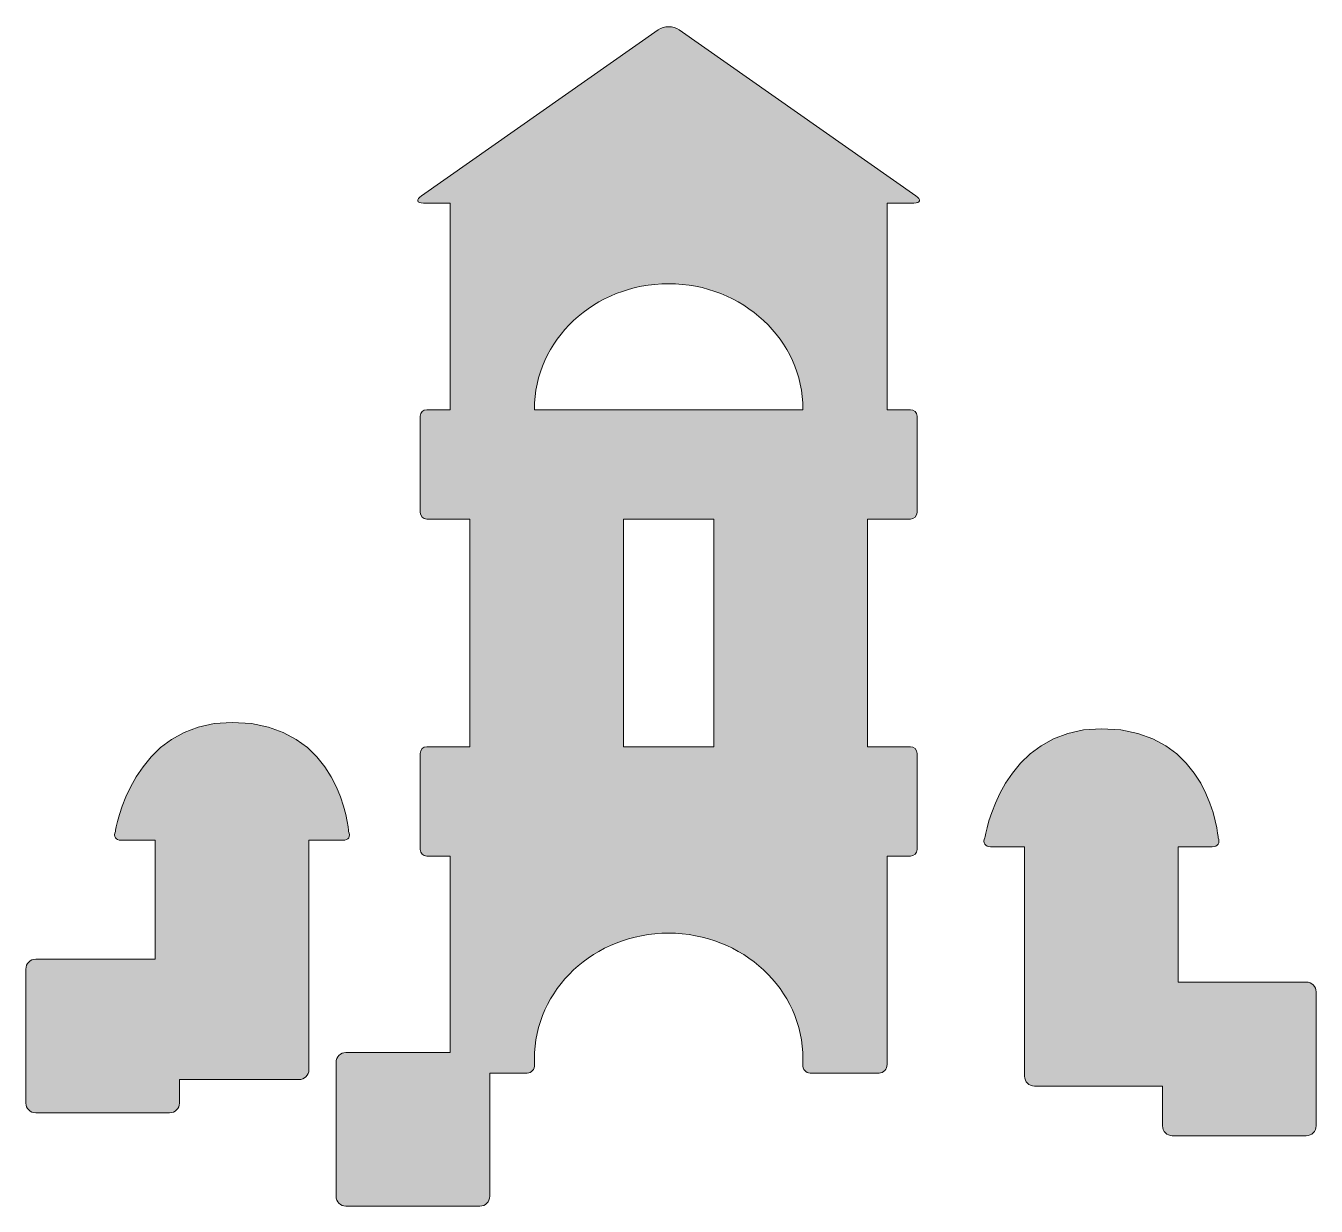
# Model space of a CAD drawing. Header units: inches. Extents: x 0 to 102, y 0 to 93.
import ezdxf

# ---------------------------------------------------------------- set-up
doc = ezdxf.new("R2010")
doc.units = ezdxf.units.IN
doc.header["$MEASUREMENT"] = 0
doc.layers.add('Layer 1', color=7, linetype='Continuous')

msp = doc.modelspace()

# ---------------------------------------------------------------- hatches: boundary and pattern name
at = {"layer": 'Layer 1', "true_color": 0xbed63a}
h = msp.add_hatch(color=63, dxfattribs=at)
h.dxf.hatch_style = 2
edge = h.paths.add_edge_path()
edge.add_spline(control_points=[(70.07, 79.57), (70.07, 79.57), (51.44, 92.63), (51.44, 92.63), (50.99, 92.95), (50.24, 92.95), (49.79, 92.63), (49.79, 92.63), (31.16, 79.57), (31.16, 79.57), (30.7, 79.25), (30.77, 78.99), (31.31, 78.99), (31.31, 78.99), (33.42, 78.99), (33.42, 78.99), (33.41, 78.95), (33.41, 78.92), (33.41, 78.88), (33.41, 78.88), (33.41, 62.72), (33.41, 62.72), (33.41, 62.72), (31.58, 62.72), (31.58, 62.72), (31.29, 62.72), (31.06, 62.49), (31.06, 62.21), (31.06, 62.21), (31.06, 54.63), (31.06, 54.63), (31.06, 54.35), (31.29, 54.11), (31.58, 54.11), (31.58, 54.11), (34.97, 54.11), (34.97, 54.11), (34.97, 54.11), (34.97, 36.18), (34.97, 36.18), (34.97, 36.18), (31.58, 36.18), (31.58, 36.18), (31.29, 36.18), (31.06, 35.95), (31.06, 35.66), (31.06, 35.66), (31.06, 28.09), (31.06, 28.09), (31.06, 27.8), (31.29, 27.57), (31.58, 27.57), (31.58, 27.57), (33.41, 27.57), (33.41, 27.57), (33.41, 27.57), (33.41, 12.1), (33.41, 12.1), (33.41, 12.1), (25.21, 12.1), (25.21, 12.1), (24.78, 12.1), (24.43, 11.75), (24.43, 11.32), (24.43, 11.32), (24.43, 0.78), (24.43, 0.78), (24.43, 0.35), (24.78, 0), (25.21, 0), (25.21, 0), (35.76, 0), (35.76, 0), (36.18, 0), (36.53, 0.35), (36.53, 0.78), (36.53, 0.78), (36.53, 10.48), (36.53, 10.48), (36.53, 10.48), (39.47, 10.48), (39.47, 10.48), (39.82, 10.48), (40.08, 10.78), (40.05, 11.15), (40.05, 11.15), (40.04, 11.22), (40.04, 11.6), (40.04, 17.07), (44.77, 21.5), (50.61, 21.5), (56.45, 21.5), (61.19, 17.07), (61.19, 11.6), (61.19, 11.22), (61.18, 11.15), (61.18, 11.15), (61.15, 10.78), (61.41, 10.48), (61.76, 10.48), (61.76, 10.48), (67.18, 10.48), (67.18, 10.48), (67.53, 10.48), (67.82, 10.79), (67.82, 11.16), (67.82, 11.16), (67.82, 27.57), (67.82, 27.57), (67.82, 27.57), (69.65, 27.57), (69.65, 27.57), (69.94, 27.57), (70.17, 27.8), (70.17, 28.09), (70.17, 28.09), (70.17, 35.66), (70.17, 35.66), (70.17, 35.95), (69.94, 36.18), (69.65, 36.18), (69.65, 36.18), (66.26, 36.18), (66.26, 36.18), (66.26, 36.18), (66.26, 54.11), (66.26, 54.11), (66.26, 54.11), (69.65, 54.11), (69.65, 54.11), (69.94, 54.11), (70.17, 54.35), (70.17, 54.63), (70.17, 54.63), (70.17, 62.21), (70.17, 62.21), (70.17, 62.49), (69.94, 62.72), (69.65, 62.72), (69.65, 62.72), (67.82, 62.72), (67.82, 62.72), (67.82, 62.72), (67.82, 78.88), (67.82, 78.88), (67.82, 78.92), (67.82, 78.95), (67.81, 78.99), (67.81, 78.99), (69.91, 78.99), (69.91, 78.99), (70.45, 78.99), (70.53, 79.25), (70.07, 79.57)], knot_values=[0, 0, 0, 0, 1, 1, 1, 2, 2, 2, 3, 3, 3, 4, 4, 4, 5, 5, 5, 6, 6, 6, 7, 7, 7, 8, 8, 8, 9, 9, 9, 10, 10, 10, 11, 11, 11, 12, 12, 12, 13, 13, 13, 14, 14, 14, 15, 15, 15, 16, 16, 16, 17, 17, 17, 18, 18, 18, 19, 19, 19, 20, 20, 20, 21, 21, 21, 22, 22, 22, 23, 23, 23, 24, 24, 24, 25, 25, 25, 26, 26, 26, 27, 27, 27, 28, 28, 28, 29, 29, 29, 30, 30, 30, 31, 31, 31, 32, 32, 32, 33, 33, 33, 34, 34, 34, 35, 35, 35, 36, 36, 36, 37, 37, 37, 38, 38, 38, 39, 39, 39, 40, 40, 40, 41, 41, 41, 42, 42, 42, 43, 43, 43, 44, 44, 44, 45, 45, 45, 46, 46, 46, 47, 47, 47, 48, 48, 48, 49, 49, 49, 50, 50, 50, 51, 51, 51, 51], degree=3, periodic=1)
h.paths.add_polyline_path([(54.16, 36.18), (47.07, 36.18), (47.07, 54.11), (54.16, 54.11)])
edge = h.paths.add_edge_path()
edge.add_spline(control_points=[(61.19, 62.72), (61.19, 62.72), (40.04, 62.72), (40.04, 62.72), (40.04, 62.73), (40.04, 62.74), (40.04, 62.75), (40.04, 68.21), (44.77, 72.64), (50.61, 72.64), (56.45, 72.64), (61.19, 68.21), (61.19, 62.75), (61.19, 62.74), (61.19, 62.73), (61.19, 62.72)], knot_values=[0, 0, 0, 0, 1, 1, 1, 2, 2, 2, 3, 3, 3, 4, 4, 4, 5, 5, 5, 5], degree=3, periodic=1)
h = msp.add_hatch(color=63, dxfattribs=at)
h.dxf.hatch_style = 2
edge = h.paths.add_edge_path()
edge.add_spline(control_points=[(25.42, 29.51), (25.42, 29.51), (24.82, 38.1), (16.24, 38.1), (8.36, 38.1), (7.05, 29.51), (7.05, 29.51), (6.87, 29.12), (7.08, 28.81), (7.51, 28.81), (7.51, 28.81), (10.19, 28.81), (10.19, 28.81), (10.19, 28.81), (10.19, 19.45), (10.19, 19.45), (10.19, 19.45), (0.78, 19.45), (0.78, 19.45), (0.35, 19.45), (0, 19.1), (0, 18.67), (0, 18.67), (0, 8.12), (0, 8.12), (0, 7.7), (0.35, 7.35), (0.78, 7.35), (0.78, 7.35), (11.32, 7.35), (11.32, 7.35), (11.75, 7.35), (12.1, 7.7), (12.1, 8.12), (12.1, 8.12), (12.1, 9.97), (12.1, 9.97), (12.1, 9.97), (21.51, 9.97), (21.51, 9.97), (21.94, 9.97), (22.29, 10.32), (22.29, 10.74), (22.29, 10.74), (22.29, 28.81), (22.29, 28.81), (22.29, 28.81), (24.97, 28.81), (24.97, 28.81), (25.4, 28.81), (25.6, 29.12), (25.42, 29.51)], knot_values=[0, 0, 0, 0, 1, 1, 1, 2, 2, 2, 3, 3, 3, 4, 4, 4, 5, 5, 5, 6, 6, 6, 7, 7, 7, 8, 8, 8, 9, 9, 9, 10, 10, 10, 11, 11, 11, 12, 12, 12, 13, 13, 13, 14, 14, 14, 15, 15, 15, 16, 16, 16, 17, 17, 17, 17], degree=3, periodic=1)
h = msp.add_hatch(color=63, dxfattribs=at)
h.dxf.hatch_style = 2
edge = h.paths.add_edge_path()
edge.add_spline(control_points=[(100.82, 17.65), (100.82, 17.65), (90.74, 17.65), (90.74, 17.65), (90.74, 17.65), (90.74, 28.3), (90.74, 28.3), (90.74, 28.3), (93.42, 28.3), (93.42, 28.3), (93.85, 28.3), (94.05, 28.62), (93.88, 29.01), (93.88, 29.01), (93.28, 37.6), (84.69, 37.6), (76.82, 37.6), (75.51, 29.01), (75.51, 29.01), (75.33, 28.62), (75.53, 28.3), (75.96, 28.3), (75.96, 28.3), (78.64, 28.3), (78.64, 28.3), (78.64, 28.3), (78.64, 10.24), (78.64, 10.24), (78.64, 9.81), (78.99, 9.46), (79.42, 9.46), (79.42, 9.46), (89.5, 9.46), (89.5, 9.46), (89.5, 9.46), (89.5, 6.33), (89.5, 6.33), (89.5, 5.9), (89.85, 5.55), (90.27, 5.55), (90.27, 5.55), (100.82, 5.55), (100.82, 5.55), (101.25, 5.55), (101.6, 5.9), (101.6, 6.33), (101.6, 6.33), (101.6, 16.87), (101.6, 16.87), (101.6, 17.3), (101.25, 17.65), (100.82, 17.65)], knot_values=[0, 0, 0, 0, 1, 1, 1, 2, 2, 2, 3, 3, 3, 4, 4, 4, 5, 5, 5, 6, 6, 6, 7, 7, 7, 8, 8, 8, 9, 9, 9, 10, 10, 10, 11, 11, 11, 12, 12, 12, 13, 13, 13, 14, 14, 14, 15, 15, 15, 16, 16, 16, 17, 17, 17, 17], degree=3, periodic=1)

# ---------------------------------------------------------------- linework, layer by layer
at = {"layer": 'Layer 1', "lineweight": 0}
msp.add_lwpolyline([(54.16, 36.18), (47.07, 36.18), (47.07, 54.11), (54.16, 54.11), (54.16, 36.18)], dxfattribs=at)
for points, knots in [([(70.07, 79.57), (70.07, 79.57), (51.44, 92.63), (51.44, 92.63), (50.99, 92.95), (50.24, 92.95), (49.79, 92.63), (49.79, 92.63), (31.16, 79.57), (31.16, 79.57), (30.7, 79.25), (30.77, 78.99), (31.31, 78.99), (31.31, 78.99), (33.42, 78.99), (33.42, 78.99), (33.41, 78.95), (33.41, 78.92), (33.41, 78.88), (33.41, 78.88), (33.41, 62.72), (33.41, 62.72), (33.41, 62.72), (31.58, 62.72), (31.58, 62.72), (31.29, 62.72), (31.06, 62.49), (31.06, 62.21), (31.06, 62.21), (31.06, 54.63), (31.06, 54.63), (31.06, 54.35), (31.29, 54.11), (31.58, 54.11), (31.58, 54.11), (34.97, 54.11), (34.97, 54.11), (34.97, 54.11), (34.97, 36.18), (34.97, 36.18), (34.97, 36.18), (31.58, 36.18), (31.58, 36.18), (31.29, 36.18), (31.06, 35.95), (31.06, 35.66), (31.06, 35.66), (31.06, 28.09), (31.06, 28.09), (31.06, 27.8), (31.29, 27.57), (31.58, 27.57), (31.58, 27.57), (33.41, 27.57), (33.41, 27.57), (33.41, 27.57), (33.41, 12.1), (33.41, 12.1), (33.41, 12.1), (25.21, 12.1), (25.21, 12.1), (24.78, 12.1), (24.43, 11.75), (24.43, 11.32), (24.43, 11.32), (24.43, 0.78), (24.43, 0.78), (24.43, 0.35), (24.78, 0), (25.21, 0), (25.21, 0), (35.76, 0), (35.76, 0), (36.18, 0), (36.53, 0.35), (36.53, 0.78), (36.53, 0.78), (36.53, 10.48), (36.53, 10.48), (36.53, 10.48), (39.47, 10.48), (39.47, 10.48), (39.82, 10.48), (40.08, 10.78), (40.05, 11.15), (40.05, 11.15), (40.04, 11.22), (40.04, 11.6), (40.04, 17.07), (44.77, 21.5), (50.61, 21.5), (56.45, 21.5), (61.19, 17.07), (61.19, 11.6), (61.19, 11.22), (61.18, 11.15), (61.18, 11.15), (61.15, 10.78), (61.41, 10.48), (61.76, 10.48), (61.76, 10.48), (67.18, 10.48), (67.18, 10.48), (67.53, 10.48), (67.82, 10.79), (67.82, 11.16), (67.82, 11.16), (67.82, 27.57), (67.82, 27.57), (67.82, 27.57), (69.65, 27.57), (69.65, 27.57), (69.94, 27.57), (70.17, 27.8), (70.17, 28.09), (70.17, 28.09), (70.17, 35.66), (70.17, 35.66), (70.17, 35.95), (69.94, 36.18), (69.65, 36.18), (69.65, 36.18), (66.26, 36.18), (66.26, 36.18), (66.26, 36.18), (66.26, 54.11), (66.26, 54.11), (66.26, 54.11), (69.65, 54.11), (69.65, 54.11), (69.94, 54.11), (70.17, 54.35), (70.17, 54.63), (70.17, 54.63), (70.17, 62.21), (70.17, 62.21), (70.17, 62.49), (69.94, 62.72), (69.65, 62.72), (69.65, 62.72), (67.82, 62.72), (67.82, 62.72), (67.82, 62.72), (67.82, 78.88), (67.82, 78.88), (67.82, 78.92), (67.82, 78.95), (67.81, 78.99), (67.81, 78.99), (69.91, 78.99), (69.91, 78.99), (70.45, 78.99), (70.53, 79.25), (70.07, 79.57)], [0, 0, 0, 0, 1, 1, 1, 2, 2, 2, 3, 3, 3, 4, 4, 4, 5, 5, 5, 6, 6, 6, 7, 7, 7, 8, 8, 8, 9, 9, 9, 10, 10, 10, 11, 11, 11, 12, 12, 12, 13, 13, 13, 14, 14, 14, 15, 15, 15, 16, 16, 16, 17, 17, 17, 18, 18, 18, 19, 19, 19, 20, 20, 20, 21, 21, 21, 22, 22, 22, 23, 23, 23, 24, 24, 24, 25, 25, 25, 26, 26, 26, 27, 27, 27, 28, 28, 28, 29, 29, 29, 30, 30, 30, 31, 31, 31, 32, 32, 32, 33, 33, 33, 34, 34, 34, 35, 35, 35, 36, 36, 36, 37, 37, 37, 38, 38, 38, 39, 39, 39, 40, 40, 40, 41, 41, 41, 42, 42, 42, 43, 43, 43, 44, 44, 44, 45, 45, 45, 46, 46, 46, 47, 47, 47, 48, 48, 48, 49, 49, 49, 50, 50, 50, 51, 51, 51, 51]), ([(61.19, 62.72), (61.19, 62.72), (40.04, 62.72), (40.04, 62.72), (40.04, 62.73), (40.04, 62.74), (40.04, 62.75), (40.04, 68.21), (44.77, 72.64), (50.61, 72.64), (56.45, 72.64), (61.19, 68.21), (61.19, 62.75), (61.19, 62.74), (61.19, 62.73), (61.19, 62.72)], [0, 0, 0, 0, 1, 1, 1, 2, 2, 2, 3, 3, 3, 4, 4, 4, 5, 5, 5, 5]), ([(25.42, 29.51), (25.42, 29.51), (24.82, 38.1), (16.24, 38.1), (8.36, 38.1), (7.05, 29.51), (7.05, 29.51), (6.87, 29.12), (7.08, 28.81), (7.51, 28.81), (7.51, 28.81), (10.19, 28.81), (10.19, 28.81), (10.19, 28.81), (10.19, 19.45), (10.19, 19.45), (10.19, 19.45), (0.78, 19.45), (0.78, 19.45), (0.35, 19.45), (0, 19.1), (0, 18.67), (0, 18.67), (0, 8.12), (0, 8.12), (0, 7.7), (0.35, 7.35), (0.78, 7.35), (0.78, 7.35), (11.32, 7.35), (11.32, 7.35), (11.75, 7.35), (12.1, 7.7), (12.1, 8.12), (12.1, 8.12), (12.1, 9.97), (12.1, 9.97), (12.1, 9.97), (21.51, 9.97), (21.51, 9.97), (21.94, 9.97), (22.29, 10.32), (22.29, 10.74), (22.29, 10.74), (22.29, 28.81), (22.29, 28.81), (22.29, 28.81), (24.97, 28.81), (24.97, 28.81), (25.4, 28.81), (25.6, 29.12), (25.42, 29.51)], [0, 0, 0, 0, 1, 1, 1, 2, 2, 2, 3, 3, 3, 4, 4, 4, 5, 5, 5, 6, 6, 6, 7, 7, 7, 8, 8, 8, 9, 9, 9, 10, 10, 10, 11, 11, 11, 12, 12, 12, 13, 13, 13, 14, 14, 14, 15, 15, 15, 16, 16, 16, 17, 17, 17, 17]), ([(100.82, 17.65), (100.82, 17.65), (90.74, 17.65), (90.74, 17.65), (90.74, 17.65), (90.74, 28.3), (90.74, 28.3), (90.74, 28.3), (93.42, 28.3), (93.42, 28.3), (93.85, 28.3), (94.05, 28.62), (93.88, 29.01), (93.88, 29.01), (93.28, 37.6), (84.69, 37.6), (76.82, 37.6), (75.51, 29.01), (75.51, 29.01), (75.33, 28.62), (75.53, 28.3), (75.96, 28.3), (75.96, 28.3), (78.64, 28.3), (78.64, 28.3), (78.64, 28.3), (78.64, 10.24), (78.64, 10.24), (78.64, 9.81), (78.99, 9.46), (79.42, 9.46), (79.42, 9.46), (89.5, 9.46), (89.5, 9.46), (89.5, 9.46), (89.5, 6.33), (89.5, 6.33), (89.5, 5.9), (89.85, 5.55), (90.27, 5.55), (90.27, 5.55), (100.82, 5.55), (100.82, 5.55), (101.25, 5.55), (101.6, 5.9), (101.6, 6.33), (101.6, 6.33), (101.6, 16.87), (101.6, 16.87), (101.6, 17.3), (101.25, 17.65), (100.82, 17.65)], [0, 0, 0, 0, 1, 1, 1, 2, 2, 2, 3, 3, 3, 4, 4, 4, 5, 5, 5, 6, 6, 6, 7, 7, 7, 8, 8, 8, 9, 9, 9, 10, 10, 10, 11, 11, 11, 12, 12, 12, 13, 13, 13, 14, 14, 14, 15, 15, 15, 16, 16, 16, 17, 17, 17, 17])]:
    msp.add_open_spline(points, degree=3, knots=knots, dxfattribs=at)

doc.saveas('drawing.dxf')
